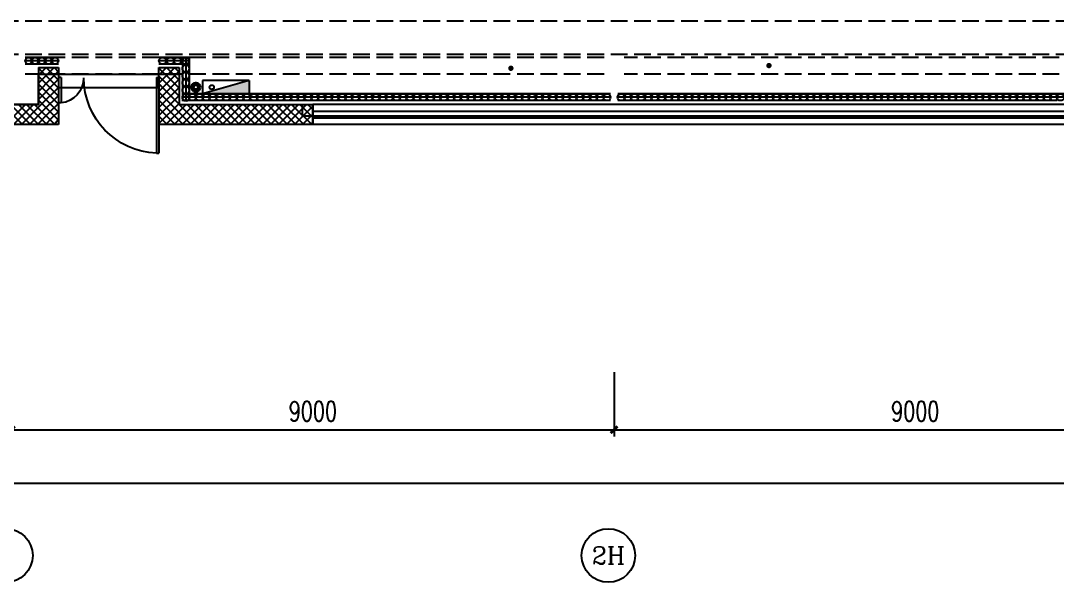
# Model space of a CAD drawing. Extents: x -474411 to 577939, y 0 to 1014176.
# Drawn here: x -200719 to -185232, y 632581 to 640970 of the extents above; entities that cross this region are included whole.
import ezdxf
from ezdxf.enums import TextEntityAlignment as Align

# ---------------------------------------------------------------- set-up
doc = ezdxf.new("R2010")
doc.units = 0
doc.header["$LTSCALE"] = 1000
doc.header["$MEASUREMENT"] = 0
doc.linetypes.add('DASH', pattern=[0.35, 0.25, -0.1])
doc.layers.get('Defpoints').update_dxf_attribs({"color": 210})
for name, color, linetype in [('10平面$0$WINDOW', 4, 'Continuous'), ('A-AXIS-D', 1, 'Continuous'), ('A-AXIS-SYMB', 3, 'Continuous'), ('A-HATCH-2', 251, 'Continuous'), ('A-SFCE', 30, 'Continuous'), ('A-WINDOW', 140, 'Continuous'), ('AS-WALL', 40, 'Continuous'), ('AS-结构边线层', 200, 'Continuous'), ('DIM_SYMB', 3, 'Continuous'), ('PUB_HATCH', 8, 'Continuous'), ('PUB_TEXT', 7, 'Continuous'), ('SB_ZF消火栓', 10, 'Continuous')]:
    doc.layers.add(name, color=color, linetype=linetype)
doc.layers.add('LG-ZF消防', color=1, linetype='Continuous', lineweight=60)
doc.styles.add('_TCH_AXIS', font='COMPLEX', dxfattribs={"bigfont": 'GBCBIG'})
doc.styles.add('_TCH_DIM_T3', font='SIMPLEX', dxfattribs={"width": 0.705882, "bigfont": 'GBCBIG'})
doc.dimstyles.new('_TCH_ARCH&&100', dxfattribs={"dimtxt": 297.5, "dimasz": 100, "dimexe": 100, "dimexo": 100, "dimgap": 126.25, "dimtad": 1, "dimdec": 0, "dimzin": 0, "dimdsep": 46, "dimtxsty": '_TCH_DIM_T3', "dimblk": 'ARCHTICK', "dimcen": 0.09, "dimclrt": 7, "dimazin": 2, "dimtfac": 1, "dimtdec": 0, "dimtix": 1, "dimtmove": 2, "dimatfit": 3, "dimfxl": 0, "dimtolj": 1, "dimtzin": 0, "dimarcsym": 0})

# ---------------------------------------------------------------- blocks, each defined once
blk = doc.blocks.new('42343243')
at = {"color": 8}
for p, q in [((-198692, 1222468), (-198692, 1223598)), ((-198692, 1223598), (-198654, 1223598)), ((-198654, 1222468), (-198654, 1223598)), ((-196354, 1223170), (-196354, 1222870)), ((-175454, 1223170), (-196354, 1223170)), ((-196354, 1223070), (-175454, 1223070)), ((-200154, 1222470), (-200154, 1222848)), ((-200117, 1222848), (-200154, 1222848)), ((-200117, 1222470), (-200117, 1222848)), ((-196354, 1222970), (-175454, 1222970)), ((-175454, 1222870), (-196354, 1222870)), ((-200117, 1222470), (-200154, 1222470)), ((-198692, 1222468), (-198654, 1222468))]:
    blk.add_line(p, q, dxfattribs=at)
for centre, major_axis, start_param, end_param in [((-198647, 1222467), (800, 800), 0.824655, 2.351373), ((-200155, 1222474), (-266, 266), 3.923323, 5.394768)]:
    blk.add_ellipse(centre, major_axis=major_axis, ratio=1, start_param=start_param, end_param=end_param, dxfattribs=at)
at = {"layer": '10平面$0$WINDOW', "color": 8}
blk.add_line((-198654, 1222620), (-200154, 1222620), dxfattribs=at)
at = {"layer": 'AS-WALL', "color": 8}
for p, q in [((-200154, 1223170), (-202354, 1223170)), ((-200154, 1222620), (-200154, 1223170)), ((-196354, 1223170), (-198654, 1223170)), ((-198654, 1222620), (-198654, 1223170)), ((-196354, 1222870), (-196354, 1223170)), ((-200454, 1222870), (-202354, 1222870)), ((-200454, 1222320), (-200454, 1222870)), ((-198354, 1222870), (-196354, 1222870)), ((-198354, 1222320), (-198354, 1222870)), ((-200154, 1222320), (-200154, 1222620)), ((-198654, 1222620), (-198654, 1222320)), ((-200454, 1222320), (-200154, 1222320)), ((-198654, 1222320), (-198354, 1222320))]:
    blk.add_line(p, q, dxfattribs=at)
at = {"layer": 'PUB_HATCH', "color": 8, "linetype": 'Continuous'}
for p, q in [((-200991, 1222870), (-200691, 1223170)), ((-200649, 1222870), (-200949, 1223170)), ((-200871, 1222870), (-200571, 1223170)), ((-200529, 1222870), (-200829, 1223170)), ((-200751, 1222870), (-200451, 1223170)), ((-200432, 1222893), (-200709, 1223170)), ((-200631, 1222870), (-200331, 1223170)), ((-200372, 1222953), (-200589, 1223170)), ((-200511, 1222870), (-200211, 1223170)), ((-200312, 1223013), (-200469, 1223170)), ((-200252, 1223073), (-200349, 1223170)), ((-200192, 1223133), (-200229, 1223170)), ((-198654, 1223167), (-198653, 1223169)), ((-198354, 1222855), (-198654, 1223155)), ((-198653, 1223169), (-198651, 1223170)), ((-198593, 1223109), (-198531, 1223170)), ((-198249, 1222870), (-198549, 1223170)), ((-198533, 1223049), (-198411, 1223170)), ((-198473, 1222989), (-198291, 1223170)), ((-198129, 1222870), (-198429, 1223170)), ((-198413, 1222929), (-198171, 1223170)), ((-198351, 1222870), (-198051, 1223170)), ((-198009, 1222870), (-198309, 1223170)), ((-198231, 1222870), (-197931, 1223170)), ((-197889, 1222870), (-198189, 1223170)), ((-198111, 1222870), (-197811, 1223170)), ((-197769, 1222870), (-198069, 1223170)), ((-197991, 1222870), (-197691, 1223170)), ((-197649, 1222870), (-197949, 1223170)), ((-197871, 1222870), (-197571, 1223170)), ((-197529, 1222870), (-197829, 1223170)), ((-197751, 1222870), (-197451, 1223170)), ((-197409, 1222870), (-197709, 1223170)), ((-197631, 1222870), (-197331, 1223170)), ((-197289, 1222870), (-197589, 1223170)), ((-197511, 1222870), (-197211, 1223170)), ((-197169, 1222870), (-197469, 1223170)), ((-197391, 1222870), (-197091, 1223170)), ((-197049, 1222870), (-197349, 1223170)), ((-197271, 1222870), (-196971, 1223170)), ((-196929, 1222870), (-197229, 1223170)), ((-197151, 1222870), (-196851, 1223170)), ((-196809, 1222870), (-197109, 1223170)), ((-197031, 1222870), (-196731, 1223170)), ((-196689, 1222870), (-196989, 1223170)), ((-196911, 1222870), (-196611, 1223170)), ((-196569, 1222870), (-196869, 1223170)), ((-196791, 1222870), (-196491, 1223170)), ((-196449, 1222870), (-196749, 1223170)), ((-196671, 1222870), (-196371, 1223170)), ((-196354, 1222895), (-196629, 1223170)), ((-196354, 1223015), (-196509, 1223170)), ((-196354, 1223135), (-196389, 1223170)), ((-200454, 1222807), (-200154, 1223107)), ((-200154, 1222855), (-200312, 1223013)), ((-200154, 1222975), (-200252, 1223073)), ((-200154, 1223095), (-200192, 1223133)), ((-198654, 1223047), (-198593, 1223109)), ((-198654, 1222927), (-198533, 1223049)), ((-198354, 1222735), (-198654, 1223035)), ((-198654, 1222807), (-198473, 1222989)), ((-196551, 1222870), (-196354, 1223067)), ((-200454, 1222687), (-200154, 1222987)), ((-200454, 1222567), (-200154, 1222867)), ((-200157, 1222618), (-200432, 1222893)), ((-200154, 1222735), (-200372, 1222953)), ((-198654, 1222687), (-198413, 1222929)), ((-198354, 1222615), (-198654, 1222915)), ((-198628, 1222594), (-198354, 1222867)), ((-196431, 1222870), (-196354, 1222947)), ((-200217, 1222558), (-200454, 1222795)), ((-200454, 1222447), (-200154, 1222747)), ((-198354, 1222495), (-198654, 1222795)), ((-198568, 1222534), (-198354, 1222747)), ((-200277, 1222498), (-200454, 1222675)), ((-200454, 1222327), (-200154, 1222627)), ((-200337, 1222438), (-200454, 1222555)), ((-200154, 1222495), (-200217, 1222558)), ((-200154, 1222615), (-200157, 1222618)), ((-198354, 1222375), (-198654, 1222675)), ((-198654, 1222567), (-198628, 1222594)), ((-198419, 1222320), (-198654, 1222555)), ((-198654, 1222447), (-198568, 1222534)), ((-198508, 1222474), (-198354, 1222627)), ((-200397, 1222378), (-200454, 1222435)), ((-200339, 1222320), (-200397, 1222378)), ((-200341, 1222320), (-200154, 1222507)), ((-200219, 1222320), (-200337, 1222438)), ((-200154, 1222375), (-200277, 1222498)), ((-200221, 1222320), (-200154, 1222387)), ((-198654, 1222327), (-198508, 1222474)), ((-198539, 1222320), (-198654, 1222435)), ((-198541, 1222320), (-198448, 1222414)), ((-198448, 1222414), (-198354, 1222507)), ((-198388, 1222354), (-198354, 1222387)), ((-198421, 1222320), (-198388, 1222354))]:
    blk.add_line(p, q, dxfattribs=at)
blk = doc.blocks.new('43243')
at = {"layer": 'AS-结构边线层', "color": 8}
blk.add_lwpolyline([(-210494, 639720), (-200454, 639720), (-200454, 640170), (-198354, 640170), (-198354, 639720), (-196514, 639720), (-196514, 639550), (-175294, 639550), (-175294, 639720), (-173454, 639720), (-173454, 640170), (-171354, 640170), (-171354, 639720), (-169514, 639720), (-169514, 639550), (-155994, 639550), (-155994, 639720), (-146454, 639720)], dxfattribs=at)
blk = doc.blocks.new('w42343')
at = {"layer": 'A-HATCH-2', "linetype": 'DASH'}
for p, q in [((-263654, 640970), (-128354, 640970)), ((-263654, 640470), (-128354, 640470))]:
    blk.add_line(p, q, dxfattribs=at)
blk = doc.blocks.new('34242343243')
at = {"color": 8}
for p, q in [((-200554, 640420), (-200654, 640420)), ((-200454, 640420), (-200554, 640420)), ((-200354, 640420), (-200454, 640420)), ((-200254, 640420), (-200354, 640420)), ((-200154, 640420), (-200254, 640420)), ((-198542, 640420), (-198654, 640420)), ((-198429, 640420), (-198542, 640420)), ((-198317, 640420), (-198429, 640420)), ((-198204, 640420), (-198317, 640420)), ((-198304, 640420), (-198304, 640312)), ((-198254, 640420), (-198254, 640312)), ((-198204, 640420), (-198204, 640312)), ((-200554, 640370), (-200654, 640370)), ((-200554, 640320), (-200654, 640320)), ((-200454, 640370), (-200554, 640370)), ((-200454, 640320), (-200554, 640320)), ((-200354, 640370), (-200454, 640370)), ((-200354, 640320), (-200454, 640320)), ((-200254, 640370), (-200354, 640370)), ((-200254, 640320), (-200354, 640320)), ((-200154, 640370), (-200254, 640370)), ((-200154, 640320), (-200254, 640320)), ((-198542, 640370), (-198654, 640370)), ((-198542, 640320), (-198654, 640320)), ((-198429, 640370), (-198542, 640370)), ((-198429, 640320), (-198542, 640320)), ((-198317, 640370), (-198429, 640370)), ((-198317, 640320), (-198429, 640320)), ((-198204, 640370), (-198317, 640370)), ((-198204, 640320), (-198317, 640320)), ((-198304, 640312), (-198304, 640203)), ((-198254, 640312), (-198254, 640203)), ((-198204, 640312), (-198204, 640203)), ((-198304, 640203), (-198304, 640095)), ((-198304, 640095), (-198304, 639987)), ((-198254, 640203), (-198254, 640095)), ((-198254, 640095), (-198254, 639987)), ((-198204, 640203), (-198204, 640095)), ((-198204, 640095), (-198204, 639987)), ((-198304, 639987), (-198304, 639878)), ((-198254, 639987), (-198254, 639878)), ((-198204, 639987), (-198204, 639878)), ((-198304, 639878), (-198304, 639770)), ((-198203, 639876), (-198304, 639876)), ((-198203, 639826), (-198304, 639826)), ((-198203, 639776), (-198304, 639776)), ((-198254, 639878), (-198254, 639770)), ((-198204, 639878), (-198204, 639770)), ((-198101, 639876), (-198203, 639876)), ((-198101, 639826), (-198203, 639826)), ((-198101, 639776), (-198203, 639776)), ((-198000, 639876), (-198101, 639876)), ((-198000, 639826), (-198101, 639826)), ((-198000, 639776), (-198101, 639776)), ((-197898, 639876), (-198000, 639876)), ((-197898, 639826), (-198000, 639826)), ((-197898, 639776), (-198000, 639776)), ((-197797, 639876), (-197898, 639876)), ((-197797, 639826), (-197898, 639826)), ((-197797, 639776), (-197898, 639776)), ((-197695, 639876), (-197797, 639876)), ((-197695, 639826), (-197797, 639826)), ((-197695, 639776), (-197797, 639776)), ((-197594, 639876), (-197695, 639876)), ((-197594, 639826), (-197695, 639826)), ((-197594, 639776), (-197695, 639776)), ((-197492, 639876), (-197594, 639876)), ((-197492, 639826), (-197594, 639826)), ((-197492, 639776), (-197594, 639776)), ((-197390, 639876), (-197492, 639876)), ((-197390, 639826), (-197492, 639826)), ((-197390, 639776), (-197492, 639776)), ((-197289, 639876), (-197390, 639876)), ((-197289, 639826), (-197390, 639826)), ((-197289, 639776), (-197390, 639776)), ((-197187, 639876), (-197289, 639876)), ((-197187, 639826), (-197289, 639826)), ((-197187, 639776), (-197289, 639776)), ((-197086, 639876), (-197187, 639876)), ((-197086, 639826), (-197187, 639826)), ((-197086, 639776), (-197187, 639776)), ((-196984, 639876), (-197086, 639876)), ((-196984, 639826), (-197086, 639826)), ((-196984, 639776), (-197086, 639776)), ((-196883, 639876), (-196984, 639876)), ((-196883, 639826), (-196984, 639826)), ((-196883, 639776), (-196984, 639776)), ((-196781, 639876), (-196883, 639876)), ((-196781, 639826), (-196883, 639826)), ((-196781, 639776), (-196883, 639776)), ((-196680, 639876), (-196781, 639876)), ((-196680, 639826), (-196781, 639826)), ((-196680, 639776), (-196781, 639776)), ((-196578, 639876), (-196680, 639876)), ((-196578, 639826), (-196680, 639826)), ((-196578, 639776), (-196680, 639776)), ((-196477, 639876), (-196578, 639876)), ((-196477, 639826), (-196578, 639826)), ((-196477, 639776), (-196578, 639776)), ((-196375, 639876), (-196477, 639876)), ((-196375, 639826), (-196477, 639826)), ((-196375, 639776), (-196477, 639776)), ((-196274, 639876), (-196375, 639876)), ((-196274, 639826), (-196375, 639826)), ((-196274, 639776), (-196375, 639776)), ((-196172, 639876), (-196274, 639876)), ((-196172, 639826), (-196274, 639826)), ((-196172, 639776), (-196274, 639776)), ((-196071, 639876), (-196172, 639876)), ((-196071, 639826), (-196172, 639826)), ((-196071, 639776), (-196172, 639776)), ((-195969, 639876), (-196071, 639876)), ((-195969, 639826), (-196071, 639826)), ((-195969, 639776), (-196071, 639776)), ((-195868, 639876), (-195969, 639876)), ((-195868, 639826), (-195969, 639826)), ((-195868, 639776), (-195969, 639776)), ((-195766, 639876), (-195868, 639876)), ((-195766, 639826), (-195868, 639826)), ((-195766, 639776), (-195868, 639776)), ((-195665, 639876), (-195766, 639876)), ((-195665, 639826), (-195766, 639826)), ((-195665, 639776), (-195766, 639776)), ((-195563, 639876), (-195665, 639876)), ((-195563, 639826), (-195665, 639826)), ((-195563, 639776), (-195665, 639776)), ((-195462, 639876), (-195563, 639876)), ((-195462, 639826), (-195563, 639826)), ((-195462, 639776), (-195563, 639776)), ((-195360, 639876), (-195462, 639876)), ((-195360, 639826), (-195462, 639826)), ((-195360, 639776), (-195462, 639776)), ((-195258, 639876), (-195360, 639876)), ((-195258, 639826), (-195360, 639826)), ((-195258, 639776), (-195360, 639776)), ((-195157, 639876), (-195258, 639876)), ((-195157, 639826), (-195258, 639826)), ((-195157, 639776), (-195258, 639776)), ((-195055, 639876), (-195157, 639876)), ((-195055, 639826), (-195157, 639826)), ((-195055, 639776), (-195157, 639776)), ((-194954, 639876), (-195055, 639876)), ((-194954, 639826), (-195055, 639826)), ((-194954, 639776), (-195055, 639776)), ((-194852, 639876), (-194954, 639876)), ((-194852, 639826), (-194954, 639826)), ((-194852, 639776), (-194954, 639776)), ((-194751, 639876), (-194852, 639876)), ((-194751, 639826), (-194852, 639826)), ((-194751, 639776), (-194852, 639776)), ((-194649, 639876), (-194751, 639876)), ((-194649, 639826), (-194751, 639826)), ((-194649, 639776), (-194751, 639776)), ((-194548, 639876), (-194649, 639876)), ((-194548, 639826), (-194649, 639826)), ((-194548, 639776), (-194649, 639776)), ((-194446, 639876), (-194548, 639876)), ((-194446, 639826), (-194548, 639826)), ((-194446, 639776), (-194548, 639776)), ((-194345, 639876), (-194446, 639876)), ((-194345, 639826), (-194446, 639826)), ((-194345, 639776), (-194446, 639776)), ((-194243, 639876), (-194345, 639876)), ((-194243, 639826), (-194345, 639826)), ((-194243, 639776), (-194345, 639776)), ((-194142, 639876), (-194243, 639876)), ((-194142, 639826), (-194243, 639826)), ((-194142, 639776), (-194243, 639776)), ((-194040, 639876), (-194142, 639876)), ((-194040, 639826), (-194142, 639826)), ((-194040, 639776), (-194142, 639776)), ((-193939, 639876), (-194040, 639876)), ((-193939, 639826), (-194040, 639826)), ((-193939, 639776), (-194040, 639776)), ((-193837, 639876), (-193939, 639876)), ((-193837, 639826), (-193939, 639826)), ((-193837, 639776), (-193939, 639776)), ((-193736, 639876), (-193837, 639876)), ((-193736, 639826), (-193837, 639826)), ((-193736, 639776), (-193837, 639776)), ((-193634, 639876), (-193736, 639876)), ((-193634, 639826), (-193736, 639826)), ((-193634, 639776), (-193736, 639776)), ((-193533, 639876), (-193634, 639876)), ((-193533, 639826), (-193634, 639826)), ((-193533, 639776), (-193634, 639776)), ((-193431, 639876), (-193533, 639876)), ((-193431, 639826), (-193533, 639826)), ((-193431, 639776), (-193533, 639776)), ((-193330, 639876), (-193431, 639876)), ((-193330, 639826), (-193431, 639826)), ((-193330, 639776), (-193431, 639776)), ((-193228, 639876), (-193330, 639876)), ((-193228, 639826), (-193330, 639826)), ((-193228, 639776), (-193330, 639776)), ((-193126, 639876), (-193228, 639876)), ((-193126, 639826), (-193228, 639826)), ((-193126, 639776), (-193228, 639776)), ((-193025, 639876), (-193126, 639876)), ((-193025, 639826), (-193126, 639826)), ((-193025, 639776), (-193126, 639776)), ((-192923, 639876), (-193025, 639876)), ((-192923, 639826), (-193025, 639826)), ((-192923, 639776), (-193025, 639776)), ((-192822, 639876), (-192923, 639876)), ((-192822, 639826), (-192923, 639826)), ((-192822, 639776), (-192923, 639776)), ((-192720, 639876), (-192822, 639876)), ((-192720, 639826), (-192822, 639826)), ((-192720, 639776), (-192822, 639776)), ((-192619, 639876), (-192720, 639876)), ((-192619, 639826), (-192720, 639826)), ((-192619, 639776), (-192720, 639776)), ((-192517, 639876), (-192619, 639876)), ((-192517, 639826), (-192619, 639826)), ((-192517, 639776), (-192619, 639776)), ((-192416, 639876), (-192517, 639876)), ((-192416, 639826), (-192517, 639826)), ((-192416, 639776), (-192517, 639776)), ((-192314, 639876), (-192416, 639876)), ((-192314, 639826), (-192416, 639826)), ((-192314, 639776), (-192416, 639776)), ((-192213, 639876), (-192314, 639876)), ((-192213, 639826), (-192314, 639826)), ((-192213, 639776), (-192314, 639776)), ((-192111, 639876), (-192213, 639876)), ((-192111, 639826), (-192213, 639826)), ((-192111, 639776), (-192213, 639776)), ((-192010, 639876), (-192111, 639876)), ((-192010, 639826), (-192111, 639826)), ((-192010, 639776), (-192111, 639776)), ((-191908, 639876), (-192010, 639876)), ((-191908, 639826), (-192010, 639826)), ((-191908, 639776), (-192010, 639776)), ((-191699, 639876), (-191800, 639876)), ((-191699, 639826), (-191800, 639826)), ((-191699, 639776), (-191800, 639776)), ((-191598, 639876), (-191699, 639876)), ((-191598, 639826), (-191699, 639826)), ((-191598, 639776), (-191699, 639776)), ((-191497, 639876), (-191598, 639876)), ((-191497, 639826), (-191598, 639826)), ((-191497, 639776), (-191598, 639776)), ((-191396, 639876), (-191497, 639876)), ((-191396, 639826), (-191497, 639826)), ((-191396, 639776), (-191497, 639776)), ((-191295, 639876), (-191396, 639876)), ((-191295, 639826), (-191396, 639826)), ((-191295, 639776), (-191396, 639776)), ((-191194, 639876), (-191295, 639876)), ((-191194, 639826), (-191295, 639826)), ((-191194, 639776), (-191295, 639776)), ((-191093, 639876), (-191194, 639876)), ((-191093, 639826), (-191194, 639826)), ((-191093, 639776), (-191194, 639776)), ((-190992, 639876), (-191093, 639876)), ((-190992, 639826), (-191093, 639826)), ((-190992, 639776), (-191093, 639776)), ((-190891, 639876), (-190992, 639876)), ((-190891, 639826), (-190992, 639826)), ((-190891, 639776), (-190992, 639776)), ((-190790, 639876), (-190891, 639876)), ((-190790, 639826), (-190891, 639826)), ((-190790, 639776), (-190891, 639776)), ((-190689, 639876), (-190790, 639876)), ((-190689, 639826), (-190790, 639826)), ((-190689, 639776), (-190790, 639776)), ((-190588, 639876), (-190689, 639876)), ((-190588, 639826), (-190689, 639826)), ((-190588, 639776), (-190689, 639776)), ((-190487, 639876), (-190588, 639876)), ((-190487, 639826), (-190588, 639826)), ((-190487, 639776), (-190588, 639776)), ((-190386, 639876), (-190487, 639876)), ((-190386, 639826), (-190487, 639826)), ((-190386, 639776), (-190487, 639776)), ((-190285, 639876), (-190386, 639876)), ((-190285, 639826), (-190386, 639826)), ((-190285, 639776), (-190386, 639776)), ((-190183, 639876), (-190285, 639876)), ((-190183, 639826), (-190285, 639826)), ((-190183, 639776), (-190285, 639776)), ((-190082, 639876), (-190183, 639876)), ((-190082, 639826), (-190183, 639826)), ((-190082, 639776), (-190183, 639776)), ((-189981, 639876), (-190082, 639876)), ((-189981, 639826), (-190082, 639826)), ((-189981, 639776), (-190082, 639776)), ((-189880, 639876), (-189981, 639876)), ((-189880, 639826), (-189981, 639826)), ((-189880, 639776), (-189981, 639776)), ((-189779, 639876), (-189880, 639876)), ((-189779, 639826), (-189880, 639826)), ((-189779, 639776), (-189880, 639776)), ((-189678, 639876), (-189779, 639876)), ((-189678, 639826), (-189779, 639826)), ((-189678, 639776), (-189779, 639776)), ((-189577, 639876), (-189678, 639876)), ((-189577, 639826), (-189678, 639826)), ((-189577, 639776), (-189678, 639776)), ((-189476, 639876), (-189577, 639876)), ((-189476, 639826), (-189577, 639826)), ((-189476, 639776), (-189577, 639776)), ((-189375, 639876), (-189476, 639876)), ((-189375, 639826), (-189476, 639826)), ((-189375, 639776), (-189476, 639776)), ((-189274, 639876), (-189375, 639876)), ((-189274, 639826), (-189375, 639826)), ((-189274, 639776), (-189375, 639776)), ((-189173, 639876), (-189274, 639876)), ((-189173, 639826), (-189274, 639826)), ((-189173, 639776), (-189274, 639776)), ((-189072, 639876), (-189173, 639876)), ((-189072, 639826), (-189173, 639826)), ((-189072, 639776), (-189173, 639776)), ((-188971, 639876), (-189072, 639876)), ((-188971, 639826), (-189072, 639826)), ((-188971, 639776), (-189072, 639776)), ((-188870, 639876), (-188971, 639876)), ((-188870, 639826), (-188971, 639826)), ((-188870, 639776), (-188971, 639776)), ((-188769, 639876), (-188870, 639876)), ((-188769, 639826), (-188870, 639826)), ((-188769, 639776), (-188870, 639776)), ((-188668, 639876), (-188769, 639876)), ((-188668, 639826), (-188769, 639826)), ((-188668, 639776), (-188769, 639776)), ((-188567, 639876), (-188668, 639876)), ((-188567, 639826), (-188668, 639826)), ((-188567, 639776), (-188668, 639776)), ((-188466, 639876), (-188567, 639876)), ((-188466, 639826), (-188567, 639826)), ((-188466, 639776), (-188567, 639776)), ((-188365, 639876), (-188466, 639876)), ((-188365, 639826), (-188466, 639826)), ((-188365, 639776), (-188466, 639776)), ((-188264, 639876), (-188365, 639876)), ((-188264, 639826), (-188365, 639826)), ((-188264, 639776), (-188365, 639776)), ((-188163, 639876), (-188264, 639876)), ((-188163, 639826), (-188264, 639826)), ((-188163, 639776), (-188264, 639776)), ((-188062, 639876), (-188163, 639876)), ((-188062, 639826), (-188163, 639826)), ((-188062, 639776), (-188163, 639776)), ((-187960, 639876), (-188062, 639876)), ((-187960, 639826), (-188062, 639826)), ((-187960, 639776), (-188062, 639776)), ((-187859, 639876), (-187960, 639876)), ((-187859, 639826), (-187960, 639826)), ((-187859, 639776), (-187960, 639776)), ((-187758, 639876), (-187859, 639876)), ((-187758, 639826), (-187859, 639826)), ((-187758, 639776), (-187859, 639776)), ((-187657, 639876), (-187758, 639876)), ((-187657, 639826), (-187758, 639826)), ((-187657, 639776), (-187758, 639776)), ((-187556, 639876), (-187657, 639876)), ((-187556, 639826), (-187657, 639826)), ((-187556, 639776), (-187657, 639776)), ((-187455, 639876), (-187556, 639876)), ((-187455, 639826), (-187556, 639826)), ((-187455, 639776), (-187556, 639776)), ((-187354, 639876), (-187455, 639876)), ((-187354, 639826), (-187455, 639826)), ((-187354, 639776), (-187455, 639776)), ((-187253, 639876), (-187354, 639876)), ((-187253, 639826), (-187354, 639826)), ((-187253, 639776), (-187354, 639776)), ((-187152, 639876), (-187253, 639876)), ((-187152, 639826), (-187253, 639826)), ((-187152, 639776), (-187253, 639776)), ((-187051, 639876), (-187152, 639876)), ((-187051, 639826), (-187152, 639826)), ((-187051, 639776), (-187152, 639776)), ((-186950, 639876), (-187051, 639876)), ((-186950, 639826), (-187051, 639826)), ((-186950, 639776), (-187051, 639776)), ((-186849, 639876), (-186950, 639876)), ((-186849, 639826), (-186950, 639826)), ((-186849, 639776), (-186950, 639776)), ((-186748, 639876), (-186849, 639876)), ((-186748, 639826), (-186849, 639826)), ((-186748, 639776), (-186849, 639776)), ((-186647, 639876), (-186748, 639876)), ((-186647, 639826), (-186748, 639826)), ((-186647, 639776), (-186748, 639776)), ((-186546, 639876), (-186647, 639876)), ((-186546, 639826), (-186647, 639826)), ((-186546, 639776), (-186647, 639776)), ((-186445, 639876), (-186546, 639876)), ((-186445, 639826), (-186546, 639826)), ((-186445, 639776), (-186546, 639776)), ((-186344, 639876), (-186445, 639876)), ((-186344, 639826), (-186445, 639826)), ((-186344, 639776), (-186445, 639776)), ((-186243, 639876), (-186344, 639876)), ((-186243, 639826), (-186344, 639826)), ((-186243, 639776), (-186344, 639776)), ((-186142, 639876), (-186243, 639876)), ((-186142, 639826), (-186243, 639826)), ((-186142, 639776), (-186243, 639776)), ((-186041, 639876), (-186142, 639876)), ((-186041, 639826), (-186142, 639826)), ((-186041, 639776), (-186142, 639776)), ((-185940, 639876), (-186041, 639876)), ((-185940, 639826), (-186041, 639826)), ((-185940, 639776), (-186041, 639776)), ((-185839, 639876), (-185940, 639876)), ((-185839, 639826), (-185940, 639826)), ((-185839, 639776), (-185940, 639776)), ((-185737, 639876), (-185839, 639876)), ((-185737, 639826), (-185839, 639826)), ((-185737, 639776), (-185839, 639776)), ((-185636, 639876), (-185737, 639876)), ((-185636, 639826), (-185737, 639826)), ((-185636, 639776), (-185737, 639776)), ((-185535, 639876), (-185636, 639876)), ((-185535, 639826), (-185636, 639826)), ((-185535, 639776), (-185636, 639776)), ((-185434, 639876), (-185535, 639876)), ((-185434, 639826), (-185535, 639826)), ((-185434, 639776), (-185535, 639776)), ((-185333, 639876), (-185434, 639876)), ((-185333, 639826), (-185434, 639826)), ((-185333, 639776), (-185434, 639776)), ((-185232, 639876), (-185333, 639876)), ((-185232, 639826), (-185333, 639826)), ((-185232, 639776), (-185333, 639776)), ((-185131, 639876), (-185232, 639876)), ((-185131, 639826), (-185232, 639826))]:
    blk.add_line(p, q, dxfattribs=at)
for centre, major_axis, ratio, start_param, end_param in [((-200604, 640370), (0, 50), 0.999998, 1.570797360583209, 7.853982667762795), ((-200504, 640370), (0, 50), 0.999998, 1.570797360583209, 7.853982667762795), ((-200404, 640370), (0, 50), 0.999998, 1.570797360583209, 7.853982667762795), ((-200304, 640370), (0, 50), 0.999998, 1.570797360583209, 7.853982667762795), ((-200204, 640370), (0, 50), 0.999998, 1.570797360583209, 7.853982667762795), ((-198598, 640370), (56.2, 0), 0.888889, 3.141593, 9.424778), ((-198485, 640370), (56.2, 0), 0.888889, 3.141593, 9.424778), ((-198373, 640370), (56.2, 0), 0.888889, 3.141593, 9.424778), ((-198260, 640370), (56.2, 0), 0.888889, 3.141593, 9.424778), ((-198254, 640366), (0, 54.2), 0.923077, 3.141593, 9.424778), ((-198254, 640257), (0, 54.2), 0.923077, 3.141593, 9.424778), ((-198254, 640149), (0, 54.2), 0.923077, 3.141593, 9.424778), ((-198254, 640041), (0, 54.2), 0.923077, 3.141593, 9.424778), ((-198254, 639932), (0, 54.2), 0.923077, 3.141593, 9.424778), ((-198254, 639824), (0, 54.2), 0.923077, 3.141593, 9.424778), ((-198253, 639826), (50.8, 0), 0.98499, 3.141593, 9.424778), ((-198152, 639826), (50.8, 0), 0.98499, 3.141593, 9.424778), ((-198050, 639826), (50.8, 0), 0.98499, 3.141593, 9.424778), ((-197949, 639826), (50.8, 0), 0.98499, 3.141593, 9.424778), ((-197847, 639826), (50.8, 0), 0.98499, 3.141593, 9.424778), ((-197746, 639826), (50.8, 0), 0.98499, 3.141593, 9.424778), ((-197644, 639826), (50.8, 0), 0.98499, 3.141593, 9.424778), ((-197543, 639826), (50.8, 0), 0.98499, 3.141593, 9.424778), ((-197441, 639826), (50.8, 0), 0.98499, 3.141593, 9.424778), ((-197340, 639826), (50.8, 0), 0.98499, 3.141593, 9.424778), ((-197238, 639826), (50.8, 0), 0.98499, 3.141593, 9.424778), ((-197137, 639826), (50.8, 0), 0.98499, 3.141593, 9.424778), ((-197035, 639826), (50.8, 0), 0.98499, 3.141593, 9.424778), ((-196934, 639826), (50.8, 0), 0.98499, 3.141593, 9.424778), ((-196832, 639826), (50.8, 0), 0.98499, 3.141593, 9.424778), ((-196731, 639826), (50.8, 0), 0.98499, 3.141593, 9.424778), ((-196629, 639826), (50.8, 0), 0.98499, 3.141593, 9.424778), ((-196528, 639826), (50.8, 0), 0.98499, 3.141593, 9.424778), ((-196426, 639826), (50.8, 0), 0.98499, 3.141593, 9.424778), ((-196324, 639826), (50.8, 0), 0.98499, 3.141593, 9.424778), ((-196223, 639826), (50.8, 0), 0.98499, 3.141593, 9.424778), ((-196121, 639826), (50.8, 0), 0.98499, 3.141593, 9.424778), ((-196020, 639826), (50.8, 0), 0.98499, 3.141593, 9.424778), ((-195918, 639826), (50.8, 0), 0.98499, 3.141593, 9.424778), ((-195817, 639826), (50.8, 0), 0.98499, 3.141593, 9.424778), ((-195715, 639826), (50.8, 0), 0.98499, 3.141593, 9.424778), ((-195614, 639826), (50.8, 0), 0.98499, 3.141593, 9.424778), ((-195512, 639826), (50.8, 0), 0.98499, 3.141593, 9.424778), ((-195411, 639826), (50.8, 0), 0.98499, 3.141593, 9.424778), ((-195309, 639826), (50.8, 0), 0.98499, 3.141593, 9.424778), ((-195208, 639826), (50.8, 0), 0.98499, 3.141593, 9.424778), ((-195106, 639826), (50.8, 0), 0.98499, 3.141593, 9.424778), ((-195005, 639826), (50.8, 0), 0.98499, 3.141593, 9.424778), ((-194903, 639826), (50.8, 0), 0.98499, 3.141593, 9.424778), ((-194802, 639826), (50.8, 0), 0.98499, 3.141593, 9.424778), ((-194700, 639826), (50.8, 0), 0.98499, 3.141593, 9.424778), ((-194599, 639826), (50.8, 0), 0.98499, 3.141593, 9.424778), ((-194497, 639826), (50.8, 0), 0.98499, 3.141593, 9.424778), ((-194396, 639826), (50.8, 0), 0.98499, 3.141593, 9.424778), ((-194294, 639826), (50.8, 0), 0.98499, 3.141593, 9.424778), ((-194192, 639826), (50.8, 0), 0.98499, 3.141593, 9.424778), ((-194091, 639826), (50.8, 0), 0.98499, 3.141593, 9.424778), ((-193989, 639826), (50.8, 0), 0.98499, 3.141593, 9.424778), ((-193888, 639826), (50.8, 0), 0.98499, 3.141593, 9.424778), ((-193786, 639826), (50.8, 0), 0.98499, 3.141593, 9.424778), ((-193685, 639826), (50.8, 0), 0.98499, 3.141593, 9.424778), ((-193583, 639826), (50.8, 0), 0.98499, 3.141593, 9.424778), ((-193482, 639826), (50.8, 0), 0.98499, 3.141593, 9.424778), ((-193380, 639826), (50.8, 0), 0.98499, 3.141593, 9.424778), ((-193279, 639826), (50.8, 0), 0.98499, 3.141593, 9.424778), ((-193177, 639826), (50.8, 0), 0.98499, 3.141593, 9.424778), ((-193076, 639826), (50.8, 0), 0.98499, 3.141593, 9.424778), ((-192974, 639826), (50.8, 0), 0.98499, 3.141593, 9.424778), ((-192873, 639826), (50.8, 0), 0.98499, 3.141593, 9.424778), ((-192771, 639826), (50.8, 0), 0.98499, 3.141593, 9.424778), ((-192670, 639826), (50.8, 0), 0.98499, 3.141593, 9.424778), ((-192568, 639826), (50.8, 0), 0.98499, 3.141593, 9.424778), ((-192467, 639826), (50.8, 0), 0.98499, 3.141593, 9.424778), ((-192365, 639826), (50.8, 0), 0.98499, 3.141593, 9.424778), ((-192264, 639826), (50.8, 0), 0.98499, 3.141593, 9.424778), ((-192162, 639826), (50.8, 0), 0.98499, 3.141593, 9.424778), ((-192060, 639826), (50.8, 0), 0.98499, 3.141593, 9.424778), ((-191959, 639826), (50.8, 0), 0.98499, 3.141593, 9.424778)]:
    blk.add_ellipse(centre, major_axis=major_axis, ratio=ratio, start_param=start_param, end_param=end_param, dxfattribs=at)
for centre in [(-191750, 639826), (-191649, 639826), (-191548, 639826), (-191447, 639826), (-191345, 639826), (-191244, 639826), (-191143, 639826), (-191042, 639826), (-190941, 639826), (-190840, 639826), (-190739, 639826), (-190638, 639826), (-190537, 639826), (-190436, 639826), (-190335, 639826), (-190234, 639826), (-190133, 639826), (-190032, 639826), (-189931, 639826), (-189830, 639826), (-189729, 639826), (-189628, 639826), (-189527, 639826), (-189426, 639826), (-189325, 639826), (-189224, 639826), (-189122, 639826), (-189021, 639826), (-188920, 639826), (-188819, 639826), (-188718, 639826), (-188617, 639826), (-188516, 639826), (-188415, 639826), (-188314, 639826), (-188213, 639826), (-188112, 639826), (-188011, 639826), (-187910, 639826), (-187809, 639826), (-187708, 639826), (-187607, 639826), (-187506, 639826), (-187405, 639826), (-187304, 639826), (-187203, 639826), (-187102, 639826), (-187001, 639826), (-186899, 639826), (-186798, 639826), (-186697, 639826), (-186596, 639826), (-186495, 639826), (-186394, 639826), (-186293, 639826), (-186192, 639826), (-186091, 639826), (-185990, 639826), (-185889, 639826), (-185788, 639826), (-185687, 639826), (-185586, 639826), (-185485, 639826), (-185384, 639826), (-185283, 639826), (-185182, 639826)]:
    blk.add_ellipse(centre, major_axis=(-50.5, 0), ratio=0.989654, dxfattribs=at)
blk = doc.blocks.new('234243242332')
at = {"layer": 'SB_ZF消火栓'}
blk.add_hatch(color=8, dxfattribs=at).paths.add_polyline_path([(-198004, 639876), (-197304, 639876), (-197304, 640076)])
at = {"layer": 'LG-ZF消防', "color": 8, "linetype": 'Continuous'}
blk.add_circle((-198104, 639976), 50, dxfattribs=at)
at = {"layer": 'SB_ZF消火栓', "color": 8}
for p, q in [((-197304, 640076), (-198004, 640076)), ((-198004, 640076), (-198004, 639876)), ((-197304, 640076), (-198004, 639876)), ((-197304, 640076), (-197304, 639876)), ((-198004, 639876), (-197304, 639876))]:
    blk.add_line(p, q, dxfattribs=at)
blk.add_circle((-197864, 639976), 32.5, dxfattribs=at)
blk = doc.blocks.new('_ArchTick')
at = {"color": 0, "linetype": 'ByBlock', "const_width": 0.4}
blk.add_lwpolyline([(-0.5, -0.5), (0.5, 0.5)], dxfattribs=at)
blk = doc.blocks.new('*D573')
at = {"layer": 'A-AXIS-D', "color": 0, "lineweight": -2}
for p, q in [((-200854, 635720), (-200854, 634760)), ((-191854, 635720), (-191854, 634760)), ((-200854, 634860), (-191854, 634860))]:
    blk.add_line(p, q, dxfattribs=at)
at = {"layer": 'Defpoints', "color": 0}
for p in [(-200854, 635820), (-191854, 635820), (-191854, 634860)]:
    blk.add_point(p, dxfattribs=at)
at = {"layer": 'A-AXIS-D', "color": 0, "lineweight": -2, "xscale": 100, "yscale": 100, "zscale": 100, "rotation": 180}
blk.add_blockref('_ArchTick', (-200854, 634860), dxfattribs=at)
at = {"layer": 'A-AXIS-D', "color": 0, "lineweight": -2, "xscale": 100, "yscale": 100, "zscale": 100}
blk.add_blockref('_ArchTick', (-191854, 634860), dxfattribs=at)
at = {"layer": 'A-AXIS-D', "color": 7, "insert": (-196354, 635135), "char_height": 297.5, "attachment_point": 5, "style": '_TCH_DIM_T3'}
blk.add_mtext('\\A1;9000', dxfattribs=at)
blk = doc.blocks.new('*D574')
at = {"layer": 'A-AXIS-D', "color": 0, "lineweight": -2}
for p, q in [((-191854, 635720), (-191854, 634760)), ((-182854, 635720), (-182854, 634760)), ((-191854, 634860), (-182854, 634860))]:
    blk.add_line(p, q, dxfattribs=at)
at = {"layer": 'Defpoints', "color": 0}
for p in [(-191854, 635820), (-182854, 635820), (-182854, 634860)]:
    blk.add_point(p, dxfattribs=at)
at = {"layer": 'A-AXIS-D', "color": 0, "lineweight": -2, "xscale": 100, "yscale": 100, "zscale": 100, "rotation": 180}
blk.add_blockref('_ArchTick', (-191854, 634860), dxfattribs=at)
at = {"layer": 'A-AXIS-D', "color": 0, "lineweight": -2, "xscale": 100, "yscale": 100, "zscale": 100}
blk.add_blockref('_ArchTick', (-182854, 634860), dxfattribs=at)
at = {"layer": 'A-AXIS-D', "color": 7, "insert": (-187354, 635135), "char_height": 297.5, "attachment_point": 5, "style": '_TCH_DIM_T3'}
blk.add_mtext('\\A1;9000', dxfattribs=at)
blk = doc.blocks.new('*D611')
at = {"layer": 'A-AXIS-D', "color": 0, "lineweight": -2}
for p, q in [((-286054, 635620), (-286054, 633960)), ((-128054, 635620), (-128054, 633960)), ((-286054, 634060), (-128054, 634060))]:
    blk.add_line(p, q, dxfattribs=at)
at = {"layer": 'Defpoints', "color": 0}
for p in [(-286054, 635720), (-128054, 635720), (-128054, 634060)]:
    blk.add_point(p, dxfattribs=at)
at = {"layer": 'A-AXIS-D', "color": 0, "lineweight": -2, "xscale": 100, "yscale": 100, "zscale": 100, "rotation": 180}
blk.add_blockref('_ArchTick', (-286054, 634060), dxfattribs=at)
at = {"layer": 'A-AXIS-D', "color": 0, "lineweight": -2, "xscale": 100, "yscale": 100, "zscale": 100}
blk.add_blockref('_ArchTick', (-128054, 634060), dxfattribs=at)
at = {"layer": 'A-AXIS-D', "color": 7, "insert": (-207054, 634335), "char_height": 297.5, "attachment_point": 5, "style": '_TCH_DIM_T3'}
blk.add_mtext('\\A1;158000', dxfattribs=at)

msp = doc.modelspace()

# ---------------------------------------------------------------- linework, layer by layer
at = {"layer": 'A-AXIS-D', "color": 8}
for centre in [(-200939.1, 632981.1), (-191939.1, 632981.1)]:
    msp.add_circle(centre, 400, dxfattribs=at)
at = {"layer": 'A-AXIS-SYMB', "color": 8, "const_width": 40}
for points in [[(-193395.8, 640280, 1), (-193395.8, 640240, 1)], [(-189540, 640320, 1), (-189540, 640280, 1)]]:
    msp.add_lwpolyline(points, format="xyb", close=True, dxfattribs=at)
at = {"layer": 'A-SFCE', "color": 8, "linetype": 'DASH'}
for p, q in [((-192004.2, 640420), (-200704.2, 640420)), ((-174004.2, 640420), (-191704.2, 640420)), ((-192004.2, 640170), (-200704.2, 640170)), ((-174004.2, 640170), (-191704.2, 640170))]:
    msp.add_line(p, q, dxfattribs=at)

# ---------------------------------------------------------------- block references
at = {"layer": 'A-WINDOW', "color": 8}
for name in ['43243', 'w42343']:
    msp.add_blockref(name, (0, 0), dxfattribs=at)
at = {"layer": 'A-WINDOW', "color": 8, "xscale": -1, "rotation": 180}
msp.add_blockref('42343243', (0, 1862590), dxfattribs=at)
at = {"layer": 'DIM_SYMB', "color": 8}
msp.add_blockref('34242343243', (0, 0), dxfattribs=at)
at = {"layer": 'SB_ZF消火栓', "color": 8, "linetype": 'Continuous'}
msp.add_blockref('234243242332', (0, 0), dxfattribs=at)

# ---------------------------------------------------------------- texts
at = {"layer": 'PUB_TEXT', "color": 8, "style": '_TCH_AXIS'}
msp.add_text('2H', height=260.31, dxfattribs=at).set_placement((-192187, 632851), (-191691.2, 632851), align=Align.FIT)

# ---------------------------------------------------------------- dimensions: what is measured, and where the dimension line sits
at = {"layer": 'A-AXIS-D', "color": 8}
for base, p1, p2, picture, middle in [((-191854.2, 634860), (-200854.2, 635820), (-191854.2, 635820), '*D573', (-196354.2, 635135)), ((-182854.2, 634860), (-191854.2, 635820), (-182854.2, 635820), '*D574', (-187354.2, 635135)), ((-128054.2, 634060), (-286054.2, 635720), (-128054.2, 635720), '*D611', (-207054.2, 634335))]:
    dim = msp.add_linear_dim(base=base, p1=p1, p2=p2, angle=0, dimstyle='_TCH_ARCH&&100', override={"dimgap": 0}, dxfattribs=at)
    dim.commit()
    dim.dimension.update_dxf_attribs({"geometry": picture, "text_midpoint": middle, "dimtype": 161})

doc.saveas('drawing.dxf')
